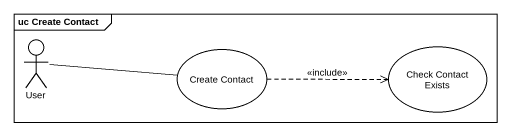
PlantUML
@startuml
mainframe uc Create Contact
actor User
usecase "Create Contact" as Create_Contact
usecase "Check Contact Exists" as Check_Contact_Exists
User -right- Create_Contact
Create_Contact .right.> Check_Contact_Exists : <<include>>
@enduml
